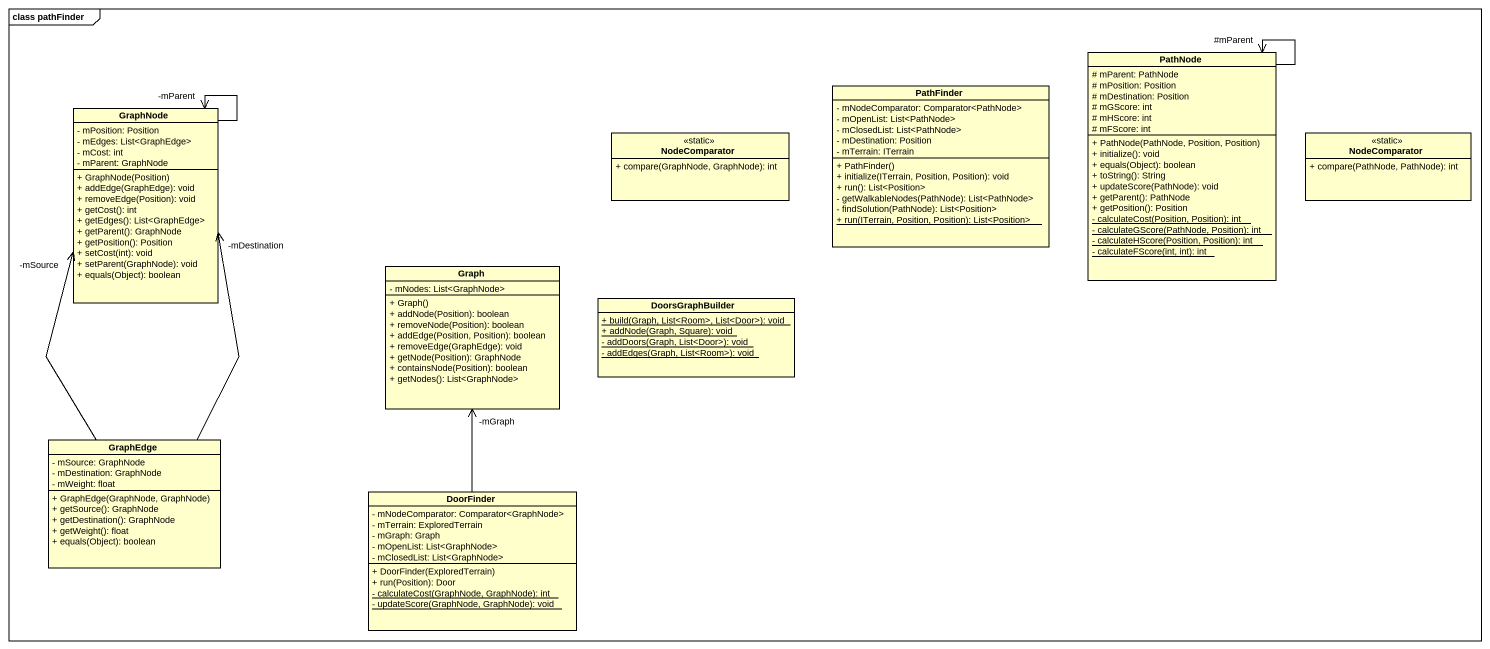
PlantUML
@startuml
mainframe class pathFinder
hide circle
hide empty members
skinparam classAttributeIconSize 0
class PathFinder {
  - mNodeComparator: Comparator<PathNode>
  - mOpenList: List<PathNode>
  - mClosedList: List<PathNode>
  - mDestination: Position
  - mTerrain: ITerrain
  + PathFinder()
  + initialize(ITerrain, Position, Position): void
  + run(): List<Position>
  - getWalkableNodes(PathNode): List<PathNode>
  - findSolution(PathNode): List<Position>
  {static} + run(ITerrain, Position, Position): List<Position>
}
class PathNode {
  # mParent: PathNode
  # mPosition: Position
  # mDestination: Position
  # mGScore: int
  # mHScore: int
  # mFScore: int
  + PathNode(PathNode, Position, Position)
  + initialize(): void
  + equals(Object): boolean
  + toString(): String
  + updateScore(PathNode): void
  + getParent(): PathNode
  + getPosition(): Position
  {static} - calculateCost(Position, Position): int
  {static} - calculateGScore(PathNode, Position): int
  {static} - calculateHScore(Position, Position): int
  {static} - calculateFScore(int, int): int
}
class GraphNode {
  - mPosition: Position
  - mEdges: List<GraphEdge>
  - mCost: int
  - mParent: GraphNode
  + GraphNode(Position)
  + addEdge(GraphEdge): void
  + removeEdge(Position): void
  + getCost(): int
  + getEdges(): List<GraphEdge>
  + getParent(): GraphNode
  + getPosition(): Position
  + setCost(int): void
  + setParent(GraphNode): void
  + equals(Object): boolean
}
class NodeComparator <<static>> {
  + compare(GraphNode, GraphNode): int
}
class "NodeComparator" as NodeComparator_2 <<static>> {
  + compare(PathNode, PathNode): int
}
class Graph {
  - mNodes: List<GraphNode>
  + Graph()
  + addNode(Position): boolean
  + removeNode(Position): boolean
  + addEdge(Position, Position): boolean
  + removeEdge(GraphEdge): void
  + getNode(Position): GraphNode
  + containsNode(Position): boolean
  + getNodes(): List<GraphNode>
}
class DoorsGraphBuilder {
  {static} + build(Graph, List<Room>, List<Door>): void
  {static} + addNode(Graph, Square): void
  {static} - addDoors(Graph, List<Door>): void
  {static} - addEdges(Graph, List<Room>): void
}
class GraphEdge {
  - mSource: GraphNode
  - mDestination: GraphNode
  - mWeight: float
  + GraphEdge(GraphNode, GraphNode)
  + getSource(): GraphNode
  + getDestination(): GraphNode
  + getWeight(): float
  + equals(Object): boolean
}
class DoorFinder {
  - mNodeComparator: Comparator<GraphNode>
  - mTerrain: ExploredTerrain
  - mGraph: Graph
  - mOpenList: List<GraphNode>
  - mClosedList: List<GraphNode>
  + DoorFinder(ExploredTerrain)
  + run(Position): Door
  {static} - calculateCost(GraphNode, GraphNode): int
  {static} - updateScore(GraphNode, GraphNode): void
}
PathNode --> "#mParent" PathNode
GraphNode --> "-mParent" GraphNode
GraphEdge -up-> "-mDestination" GraphNode
GraphEdge -up-> "-mSource" GraphNode
DoorFinder -up-> "-mGraph" Graph
@enduml
